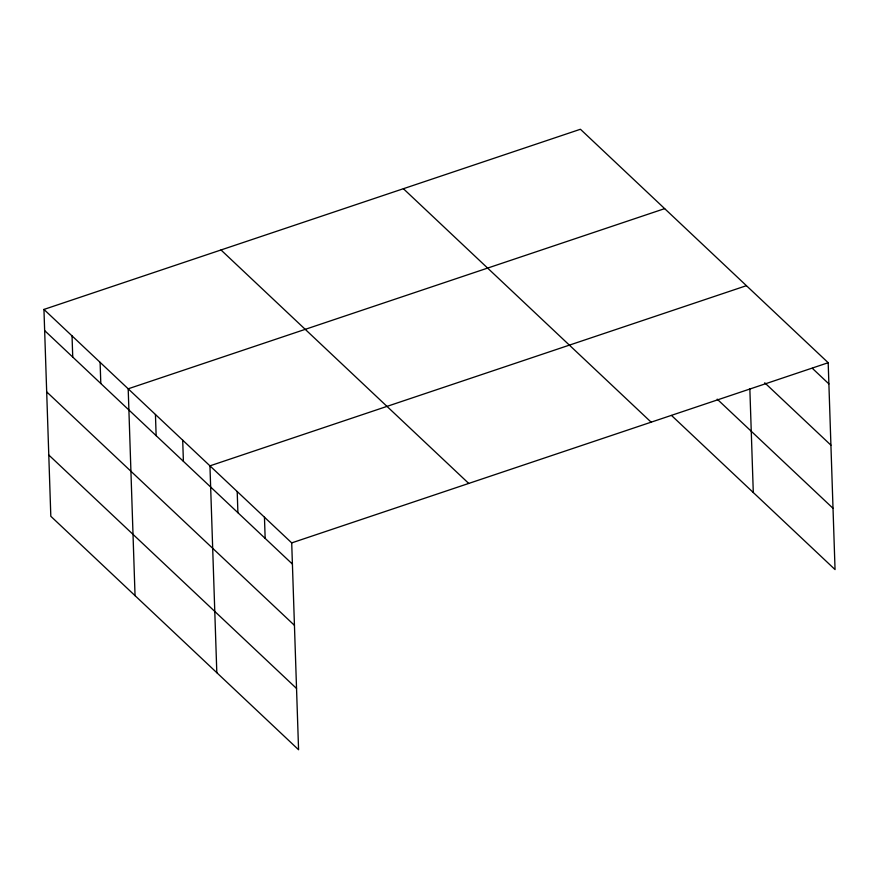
<?xml version="1.0" encoding="UTF-8"?>
<svg xmlns="http://www.w3.org/2000/svg" width="879" height="879" viewBox="0 0 879 879"><rect width="100%" height="100%" fill="white"/><g stroke="black" fill="none" stroke-linecap="round" stroke-linejoin="round"><path stroke-width="1.32" d="M43.95 309.43L291.707 542.892L298.574 749.743L50.817 516.281L43.95 309.43L580.426 129.257L828.183 362.719L835.05 569.57L671.534 415.481M664.667 208.631L128.191 388.804L135.047 595.654M746.425 285.675L209.949 465.848L216.816 672.699M291.707 542.892L828.183 362.719M812.339 368.312L828.886 383.903M764.741 382.804L830.919 445.17M717.187 399.154L833.017 508.304M403.395 188.71L651.152 422.184M220.992 249.966L468.749 483.439M44.653 330.603L292.41 564.076M46.686 391.88L294.443 625.343M48.784 455.003L296.542 688.477M749.842 388.716L753.292 492.526M264.458 517.215L265.161 538.387M237.198 491.537L237.901 512.71M182.7 440.17L183.403 461.343M155.44 414.492L156.143 435.665M100.107 362.346L100.81 383.519M72.034 335.888L72.737 357.061"/></g></svg>
